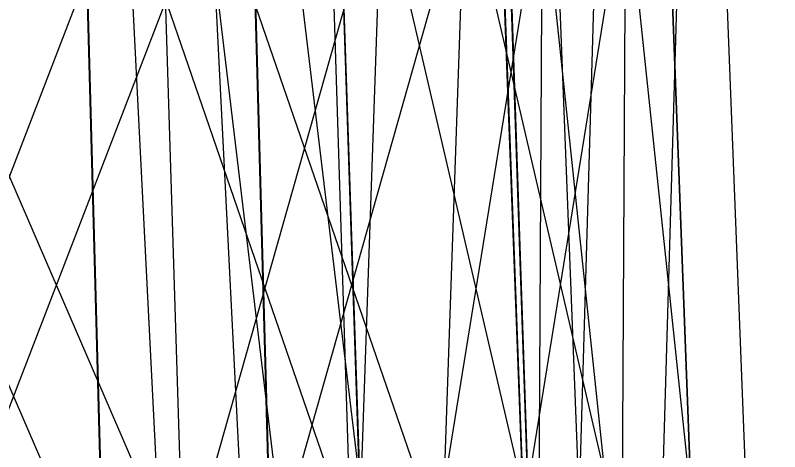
# Model space of a CAD drawing. Header units: millimetres. Extents: x -123812 to 252100, y -3000 to 639000.
# Drawn here: x 5984 to 10636, y 471519 to 474173 of the extents above; entities that cross this region are included whole.
import ezdxf

# ---------------------------------------------------------------- set-up
doc = ezdxf.new("R2010")
doc.units = ezdxf.units.MM
doc.layers.add('D-STR-STRC', color=7, linetype='Continuous', lineweight=25)

msp = doc.modelspace()

# ---------------------------------------------------------------- linework, layer by layer
at = {"layer": 'D-STR-STRC'}
for points in [[(7284.5, 470101), (5121.9, 475101), (5107.2, 475112.7), (5077.6, 475116.7), (5035.2, 475112.7), (4982.8, 475101), (4923.9, 475082.5), (4862.7, 475058.3), (4803.3, 475030.2), (4749.7, 475000), (4705.6, 474969.8), (4674, 474941.7), (4657, 474917.5), (4655.8, 474899), (6818.4, 469899)], [(5224.7, 469917.5), (7152.6, 474917.5), (7144.6, 474941.7), (7120.9, 474969.8), (7083.2, 475000), (7033.8, 475030.2), (6976.4, 475058.3), (6914.6, 475082.5), (6852.8, 475101), (6795.2, 475112.7), (6745.7, 475116.7), (6707.6, 475112.7), (6683.6, 475101), (6675.3, 475082.5), (4747.5, 470082.5)], [(8876.4, 470082.5), (7154.2, 475082.5), (7138.8, 475101), (7108.2, 475112.7), (7064.3, 475116.7), (7010.1, 475112.7), (6949.4, 475101), (6886.3, 475082.5), (6825.1, 475058.3), (6769.9, 475030.2), (6724.5, 475000), (6692.1, 474969.8), (6674.7, 474941.7), (6673.7, 474917.5), (8396, 469917.5)], [(7297.3, 469941.7), (8713.6, 474941.7), (8705, 474969.8), (8680.3, 475000), (8641, 475030.2), (8590, 475058.3), (8530.6, 475082.5), (8467, 475101), (8403.4, 475112.7), (8344.2, 475116.7), (8293.4, 475112.7), (8254.5, 475101), (8230.1, 475082.5), (8222, 475058.3), (6805.6, 470058.3)], [(9879.6, 470058.3), (8715, 475058.3), (8700, 475082.5), (8669.2, 475101), (8624.7, 475112.7), (8569.5, 475116.7), (8507.3, 475112.7), (8442.5, 475101), (8379.3, 475082.5), (8322.2, 475058.3), (8275.1, 475030.2), (8241, 475000), (8222.5, 474969.8), (8220.6, 474941.7), (9385.2, 469941.7)], [(8887.5, 469969.8), (9695.9, 474969.8), (9685.9, 475000), (9659.4, 475030.2), (9618.3, 475058.3), (9565.3, 475082.5), (9504.1, 475101), (9438.9, 475112.7), (9374, 475116.7), (9314, 475112.7), (9262.9, 475101), (9224.1, 475082.5), (9200.4, 475058.3), (9193.3, 475030.2), (8384.9, 470030.2)], [(10224.3, 470030.2), (9696.7, 475030.2), (9683, 475058.3), (9653, 475082.5), (9608.8, 475101), (9553.4, 475112.7), (9490.7, 475116.7), (9424.7, 475112.7), (9360.2, 475101), (9301.3, 475082.5), (9252.3, 475058.3), (9216.3, 475030.2), (9196, 475000), (9192.5, 474969.8), (9720.1, 469969.8)], [(9886, 470000), (10031.4, 475000), (10019.5, 475030.2), (9991.1, 475058.3), (9948.1, 475082.5), (9893.6, 475101), (9831.2, 475112.7), (9765.1, 475116.7), (9699.9, 475112.7), (9640, 475101), (9589.5, 475082.5), (9551.8, 475058.3), (9529.5, 475030.2), (9524.2, 475000), (9378.8, 470000)], [(8433.2, 450012.7), (7167.6, 475012.7), (7159, 475018.1), (7133.6, 475022.1), (7093.3, 475024.7), (7040.8, 475025.6), (6979.6, 475024.7), (6913.9, 475022.2), (6848.3, 475018.1), (6787.1, 475012.8), (6734.6, 475006.7), (6694.2, 475000.1), (6668.9, 474993.4), (6660.3, 474987.3), (7925.8, 449987.3)], [(10635.9, 450030.1), (7638.1, 475030.1), (7629.6, 475033), (7604.4, 475033.6), (7564.3, 475031.9), (7512.1, 475028.1), (7451.2, 475022.3), (7386, 475015), (7320.7, 475006.7), (7259.9, 474997.9), (7207.6, 474989.3), (7167.5, 474981.4), (7142.3, 474974.8), (7133.8, 474969.9), (10131.5, 449969.9)], [(7855.2, 449991.3), (8721.7, 474991.3), (8713, 474998.7), (8687.6, 475006.2), (8647.3, 475013.2), (8594.7, 475019.4), (8533.5, 475024.2), (8467.8, 475027.4), (8402.1, 475028.7), (8340.9, 475028.1), (8288.3, 475025.5), (8248, 475021.2), (8222.6, 475015.5), (8214, 475008.7), (7347.5, 450008.7)], [(9563.8, 449998.6), (9698.6, 474998.6), (9689.9, 475006.1), (9664.6, 475013.2), (9624.2, 475019.3), (9571.6, 475024.2), (9510.3, 475027.4), (9444.6, 475028.7), (9378.9, 475028.1), (9317.6, 475025.5), (9265, 475021.3), (9224.6, 475015.5), (9199.3, 475008.7), (9190.6, 475001.4), (9055.8, 450001.4)]]:
    msp.add_lwpolyline(points, dxfattribs=at)
for points in [[(6400.9, 475000), (6537.2, 470000), (7565.7, 470000), (7427, 475000)], [(6403.9, 475000), (6540.9, 470000), (7562, 470000), (7424, 475000)], [(6872.9, 475000), (7030.4, 470000), (8058.9, 470000), (7899, 475000)], [(7954.7, 475000), (8122, 470000), (9150.4, 470000), (8980.9, 475000)], [(7957.7, 475000), (8125.7, 470000), (9146.7, 470000), (8977.9, 475000)], [(8931.5, 475000), (9118.2, 470000), (10146.7, 470000), (9957.7, 475000)], [(8934.5, 475000), (9121.9, 470000), (10143, 470000), (9954.7, 475000)], [(9267.7, 475000), (9461.7, 470000), (10482.8, 470000), (10287.8, 475000)]]:
    msp.add_lwpolyline(points, close=True, dxfattribs=at)

doc.saveas('drawing.dxf')
